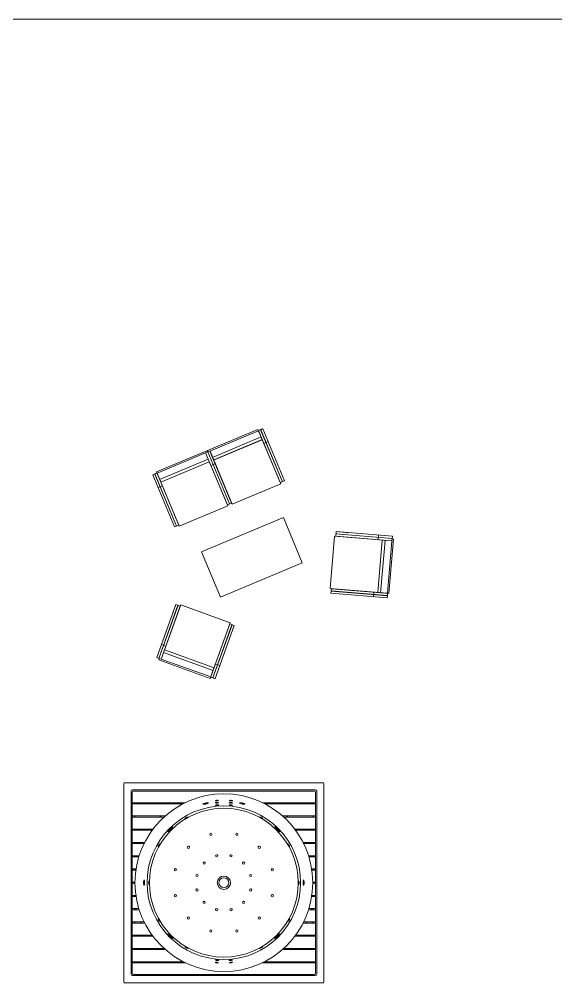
# Model space of a CAD drawing. Header units: millimetres. Extents: x 19901 to 59163, y 13732 to 30178.
# Drawn here: x 27180 to 27663, y 20032 to 20900 of the extents above; entities that cross this region are included whole.
import ezdxf

# ---------------------------------------------------------------- set-up
doc = ezdxf.new("R2010")
doc.units = ezdxf.units.MM
doc.layers.add('A-FURN', color=8, linetype='Continuous', lineweight=13)

msp = doc.modelspace()

# ---------------------------------------------------------------- linework, layer by layer
at = {"layer": 'A-FURN'}
for p, q in [((23218.02, 20899.51), (28252.09, 20899.51)), ((27274.51, 20211.77), (27274.51, 20033.17)), ((27453.81, 20212.47), (27275.21, 20212.47)), ((27454.51, 20033.17), (27454.51, 20211.77)), ((27281.01, 20204.97), (27281.01, 20039.97)), ((27282.01, 20205.97), (27446.81, 20205.97)), ((27282.01, 20203.94), (27282.01, 20040.94)), ((27446.01, 20204.94), (27283.01, 20204.94)), ((27447.01, 20040.94), (27447.01, 20203.94)), ((27448.01, 20204.77), (27448.01, 20039.97)), ((27282.01, 20194.51), (27329.74, 20194.51)), ((27284.51, 20194.51), (27284.51, 20193.51)), ((27447.01, 20194.51), (27399.28, 20194.51)), ((27444.51, 20194.51), (27444.51, 20193.51)), ((27282.01, 20193.51), (27327.74, 20193.51)), ((27447.01, 20193.51), (27401.28, 20193.51)), ((27282.01, 20182.59), (27311.74, 20182.59)), ((27282.01, 20181.59), (27310.62, 20181.59)), ((27284.51, 20182.59), (27284.51, 20181.59)), ((27447.01, 20182.59), (27417.29, 20182.59)), ((27447.01, 20181.59), (27418.41, 20181.59)), ((27444.51, 20182.59), (27444.51, 20181.59)), ((27282.01, 20170.66), (27300.66, 20170.66)), ((27282.01, 20169.66), (27299.92, 20169.66)), ((27284.51, 20170.66), (27284.51, 20169.66)), ((27447.01, 20170.66), (27428.37, 20170.66)), ((27447.01, 20169.66), (27429.11, 20169.66)), ((27444.51, 20170.66), (27444.51, 20169.66)), ((27282.01, 20158.73), (27293.21, 20158.73)), ((27282.01, 20157.73), (27292.71, 20157.73)), ((27284.51, 20158.73), (27284.51, 20157.73)), ((27447.01, 20158.73), (27435.82, 20158.73)), ((27447.01, 20157.73), (27436.32, 20157.73)), ((27444.51, 20158.73), (27444.51, 20157.73)), ((27282.01, 20146.8), (27288.31, 20146.8)), ((27282.01, 20145.8), (27287.99, 20145.8)), ((27284.51, 20146.8), (27284.51, 20145.8)), ((27447.01, 20146.8), (27440.72, 20146.8)), ((27447.01, 20145.8), (27441.03, 20145.8)), ((27444.51, 20146.8), (27444.51, 20145.8)), ((27282.01, 20134.87), (27285.48, 20134.87)), ((27282.01, 20133.87), (27285.33, 20133.87)), ((27284.51, 20134.87), (27284.51, 20133.87)), ((27447.01, 20134.87), (27443.55, 20134.87)), ((27447.01, 20133.87), (27443.7, 20133.87)), ((27444.51, 20134.87), (27444.51, 20133.87)), ((27282.01, 20122.98), (27284.52, 20122.98)), ((27282.01, 20121.95), (27284.52, 20121.95)), ((27447.01, 20122.98), (27444.51, 20122.98)), ((27447.01, 20121.95), (27444.51, 20121.95)), ((27282.01, 20111.06), (27285.33, 20111.06)), ((27282.01, 20110.06), (27285.48, 20110.06)), ((27284.51, 20110.06), (27284.51, 20111.06)), ((27447.01, 20110.06), (27443.55, 20110.06)), ((27447.01, 20111.06), (27443.7, 20111.06)), ((27444.51, 20110.06), (27444.51, 20111.06)), ((27282.01, 20099.13), (27287.99, 20099.13)), ((27284.51, 20098.13), (27284.51, 20099.13)), ((27284.51, 20098.13), (27284.51, 20099.13)), ((27447.01, 20099.13), (27441.03, 20099.13)), ((27444.51, 20098.13), (27444.51, 20099.13)), ((27444.51, 20098.13), (27444.51, 20099.13)), ((27282.01, 20098.13), (27288.31, 20098.13)), ((27447.01, 20098.13), (27440.72, 20098.13)), ((27282.01, 20087.2), (27292.71, 20087.2)), ((27282.01, 20086.2), (27293.21, 20086.2)), ((27284.51, 20086.2), (27284.51, 20087.2)), ((27447.01, 20086.2), (27435.82, 20086.2)), ((27447.01, 20087.2), (27436.32, 20087.2)), ((27444.51, 20086.2), (27444.51, 20087.2)), ((27282.01, 20075.27), (27299.92, 20075.27)), ((27282.01, 20074.27), (27300.66, 20074.27)), ((27284.51, 20074.27), (27284.51, 20075.27)), ((27447.01, 20074.27), (27428.37, 20074.27)), ((27447.01, 20075.27), (27429.11, 20075.27)), ((27444.51, 20074.27), (27444.51, 20075.27)), ((27282.01, 20063.34), (27310.62, 20063.34)), ((27282.01, 20062.34), (27311.74, 20062.34)), ((27284.51, 20062.34), (27284.51, 20063.34)), ((27447.01, 20062.34), (27417.29, 20062.34)), ((27447.01, 20063.34), (27418.41, 20063.34)), ((27444.51, 20062.34), (27444.51, 20063.34)), ((27282.01, 20051.42), (27327.74, 20051.42)), ((27282.01, 20050.42), (27329.74, 20050.42)), ((27284.51, 20050.42), (27284.51, 20051.42)), ((27358.28, 20052.14), (27358.28, 20052.14)), ((27370.68, 20052.14), (27370.68, 20052.14)), ((27447.01, 20050.42), (27399.28, 20050.42)), ((27447.01, 20051.42), (27401.28, 20051.42)), ((27282.01, 20038.97), (27447.01, 20038.97)), ((27283.01, 20039.94), (27446.01, 20039.94)), ((27275.21, 20032.47), (27453.81, 20032.47))]:
    msp.add_line(p, q, dxfattribs=at)
at = {"layer": 'A-FURN', "lineweight": 20}
for p, q in [((27349.76, 20511.49), (27395.12, 20530.48)), ((27351.92, 20510.83), (27395.67, 20529.15)), ((27398.11, 20523.6), (27354.36, 20505.27)), ((27415.63, 20481.48), (27395.12, 20530.48)), ((27396.34, 20529.68), (27395.7, 20529.36)), ((27415.31, 20482.52), (27395.7, 20529.36)), ((27395.71, 20529.33), (27397.55, 20530.1)), ((27397.16, 20530.01), (27396.34, 20529.68)), ((27397.55, 20530.1), (27397.16, 20530.01)), ((27417.15, 20483.29), (27397.55, 20530.1)), ((27398.27, 20530.49), (27397.63, 20530.17)), ((27417.24, 20483.33), (27397.63, 20530.17)), ((27397.64, 20530.14), (27399.48, 20530.91)), ((27399.09, 20530.81), (27398.27, 20530.49)), ((27399.48, 20530.91), (27399.09, 20530.81)), ((27419.08, 20484.1), (27399.48, 20530.91)), ((27400.54, 20523.22), (27400.44, 20523.18)), ((27355.26, 20502.85), (27399.02, 20521.17)), ((27399.11, 20521.21), (27355.36, 20502.89)), ((27404.27, 20519.46), (27400.41, 20517.84)), ((27303.75, 20492.22), (27349.11, 20511.22)), ((27304.4, 20490.93), (27348.06, 20509.21)), ((27348.06, 20509.21), (27368.02, 20461.55)), ((27348.1, 20509.39), (27349.93, 20510.16)), ((27367.7, 20462.58), (27348.1, 20509.39)), ((27349.11, 20511.22), (27349.61, 20510.02)), ((27349.76, 20511.49), (27350.25, 20510.29)), ((27369.53, 20463.35), (27349.93, 20510.16)), ((27350.03, 20510.2), (27351.86, 20510.97)), ((27369.63, 20463.39), (27350.03, 20510.2)), ((27371.46, 20464.16), (27351.86, 20510.97)), ((27352.02, 20510.87), (27371.98, 20463.2)), ((27350.4, 20503.62), (27306.65, 20485.3)), ((27307.65, 20482.91), (27351.4, 20501.23)), ((27351.4, 20501.23), (27307.65, 20482.91)), ((27356.75, 20499.56), (27352.8, 20497.9)), ((27301.11, 20489.8), (27300.47, 20489.49)), ((27320.08, 20442.64), (27300.47, 20489.49)), ((27300.48, 20489.45), (27302.32, 20490.22)), ((27301.93, 20490.13), (27301.11, 20489.8)), ((27302.32, 20490.22), (27301.93, 20490.13)), ((27321.92, 20443.41), (27302.32, 20490.22)), ((27303.04, 20490.61), (27302.4, 20490.3)), ((27322.01, 20443.45), (27302.4, 20490.3)), ((27302.41, 20490.26), (27304.25, 20491.03)), ((27303.86, 20490.94), (27303.04, 20490.61)), ((27323.85, 20444.22), (27303.75, 20492.22)), ((27304.25, 20491.03), (27303.86, 20490.94)), ((27324.36, 20443.26), (27304.4, 20490.93)), ((27371.98, 20463.2), (27415.63, 20481.48)), ((27419.08, 20484.1), (27415.31, 20482.52)), ((27309.14, 20479.62), (27305.28, 20478.01)), ((27371.46, 20464.16), (27366.91, 20475.04)), ((27371.46, 20464.16), (27367.7, 20462.58)), ((27368.02, 20461.55), (27324.36, 20443.26)), ((27344.39, 20420.16), (27418.05, 20451)), ((27418.05, 20451), (27435.04, 20410.42)), ((27323.85, 20444.22), (27320.08, 20442.64)), ((27465.54, 20438.47), (27465.2, 20434.4)), ((27465.37, 20436.49), (27515.94, 20432.24)), ((27465.37, 20436.39), (27515.93, 20432.14)), ((27465.54, 20438.47), (27477.3, 20437.48)), ((27465.54, 20438.47), (27516.11, 20434.22)), ((27464.11, 20434.39), (27460.15, 20387.23)), ((27515.61, 20430.07), (27464.11, 20434.39)), ((27465.2, 20434.4), (27515.77, 20430.16)), ((27503.02, 20383.52), (27506.99, 20430.79)), ((27506.99, 20430.79), (27503.02, 20383.52)), ((27503.75, 20435.37), (27503.39, 20431.09)), ((27509.57, 20430.57), (27505.59, 20383.31)), ((27511.65, 20382.9), (27515.61, 20430.07)), ((27513.08, 20382.68), (27517.19, 20431.68)), ((27515.77, 20430.16), (27515.93, 20432.14)), ((27517.19, 20431.68), (27515.9, 20431.79)), ((27515.94, 20432.24), (27516.11, 20434.22)), ((27361.38, 20379.58), (27344.39, 20420.16)), ((27435.04, 20410.42), (27361.38, 20379.58)), ((27460.15, 20387.23), (27511.65, 20382.9)), ((27461.22, 20387.03), (27460.88, 20382.97)), ((27461.04, 20384.95), (27511.61, 20380.7)), ((27461.05, 20385.05), (27511.66, 20380.8)), ((27461.22, 20387.03), (27513.08, 20382.68)), ((27460.88, 20382.97), (27511.48, 20378.71)), ((27499.43, 20383.93), (27499.08, 20379.76)), ((27511.45, 20378.72), (27511.61, 20380.7)), ((27511.59, 20379.42), (27511.48, 20378.71)), ((27511.65, 20380.3), (27511.59, 20379.42)), ((27511.61, 20380.7), (27511.65, 20380.3)), ((27511.62, 20380.8), (27511.79, 20382.78)), ((27511.76, 20381.5), (27511.66, 20380.8)), ((27511.82, 20382.39), (27511.76, 20381.5)), ((27511.79, 20382.78), (27511.82, 20382.39)), ((27321.32, 20372.82), (27304.13, 20325.08)), ((27323.19, 20372.15), (27306, 20324.4)), ((27323.29, 20372.11), (27306.1, 20324.37)), ((27325.16, 20371.44), (27307.97, 20323.69)), ((27308.12, 20323.8), (27325.62, 20372.42)), ((27321.32, 20372.82), (27317.32, 20361.72)), ((27321.32, 20372.82), (27325.16, 20371.44)), ((27325.62, 20372.42), (27370.16, 20356.39)), ((27369.89, 20355.34), (27352.26, 20306.38)), ((27370.16, 20356.39), (27352.65, 20307.77)), ((27371.76, 20354.67), (27354.56, 20306.88)), ((27371.86, 20354.63), (27354.67, 20306.88)), ((27373.73, 20353.96), (27356.53, 20306.18)), ((27369.89, 20355.34), (27373.73, 20353.96)), ((27308.24, 20336.79), (27312.27, 20335.33)), ((27306, 20324.4), (27304.13, 20325.08)), ((27305.99, 20323.03), (27306.43, 20324.25)), ((27307.97, 20323.69), (27306.1, 20324.37)), ((27352.65, 20307.77), (27308.12, 20323.8)), ((27310.17, 20329.51), (27354.8, 20313.44)), ((27355.68, 20315.87), (27311.05, 20331.94)), ((27311.05, 20331.94), (27355.68, 20315.87)), ((27352.26, 20306.38), (27305.99, 20323.03)), ((27356.8, 20319.3), (27360.74, 20317.89)), ((27354.57, 20306.92), (27352.7, 20307.59)), ((27352.7, 20307.59), (27353.05, 20307.4)), ((27353.05, 20307.4), (27353.87, 20307.08)), ((27353.87, 20307.08), (27354.56, 20306.88)), ((27356.54, 20306.21), (27354.67, 20306.88)), ((27354.67, 20306.88), (27355.02, 20306.69)), ((27355.02, 20306.69), (27355.84, 20306.37)), ((27355.84, 20306.37), (27356.53, 20306.18))]:
    msp.add_line(p, q, dxfattribs=at)
at = {"layer": 'A-FURN'}
for radius in [80, 69.1, 67, 6, 4.5]:
    msp.add_circle((27364.51, 20122.47), radius, dxfattribs=at)
for centre, radius, start, end in [((27275.21, 20211.77), 0.7, 90, 180), ((27453.81, 20211.77), 0.7, 0, 90), ((27282.01, 20204.97), 1, 90, 180), ((27283.01, 20203.94), 1, 90, 180), ((27446.01, 20203.94), 1, 0, 90), ((27446.81, 20204.77), 1.2, 0, 90), ((27364.51, 20122.47), 82.5, 119.153, 120.54832), ((27364.51, 20122.47), 82.5, 59.45168, 60.847), ((27364.51, 20122.47), 82.5, 133.21912, 134.22396), ((27364.51, 20122.47), 82.5, 45.77604, 46.78088), ((27364.51, 20122.47), 82.5, 144.25644, 145.10759), ((27364.51, 20122.47), 82.5, 34.89241, 35.74356), ((27364.51, 20122.47), 82.5, 153.92313, 154.69382), ((27364.51, 20122.47), 82.5, 25.30618, 26.07687), ((27364.51, 20122.47), 82.5, 162.84278, 163.56822), ((27364.51, 20122.47), 82.5, 16.43178, 17.15722), ((27364.51, 20122.47), 82.5, 171.34914, 172.05099), ((27364.51, 20122.47), 82.5, 7.94901, 8.65086), ((27364.51, 20122.47), 82.5, 179.6396, 180.3341), ((27364.51, 20122.47), 82.5, 179.6659, 180.3604), ((27364.51, 20122.47), 82.5, 359.6659, 0.3604), ((27364.51, 20122.47), 82.5, 359.6396, 0.3341), ((27364.51, 20122.47), 82.5, 187.94901, 188.65086), ((27364.51, 20122.47), 82.5, 351.34914, 352.05099), ((27364.51, 20122.47), 82.5, 196.43178, 197.15722), ((27364.51, 20122.47), 82.5, 196.43178, 197.15722), ((27364.51, 20122.47), 82.5, 342.84278, 343.56822), ((27364.51, 20122.47), 82.5, 342.84278, 343.56822), ((27364.51, 20122.47), 82.5, 205.30618, 206.07687), ((27364.51, 20122.47), 82.5, 333.92313, 334.69382), ((27364.51, 20122.47), 82.5, 214.89241, 215.74356), ((27364.51, 20122.47), 82.5, 324.25644, 325.10759), ((27364.51, 20122.47), 82.5, 225.77604, 226.78088), ((27364.51, 20122.47), 82.5, 313.21912, 314.22396), ((27364.51, 20122.47), 82.5, 239.45168, 240.847), ((27364.51, 20122.47), 82.5, 299.153, 300.54832), ((27282.01, 20039.97), 1, 180, 270), ((27283.01, 20040.94), 1, 180, 270), ((27446.01, 20040.94), 1, 270, 0), ((27447.01, 20039.97), 1, 270, 0), ((27275.21, 20033.17), 0.7, 180, 270), ((27453.81, 20033.17), 0.7, 270, 0)]:
    msp.add_arc(centre, radius, start, end, dxfattribs=at)
for points in [[(27347.81, 20194.21), (27347.56, 20194.18), (27345.59, 20193.59), (27345.64, 20193.17)], [(27345.64, 20193.17), (27345.84, 20192.61), (27350.58, 20193.7), (27350.52, 20194.29)], [(27345.94, 20193.51), (27346.64, 20193.49), (27347.5, 20193.67), (27348.18, 20193.82)], [(27350.52, 20194.29), (27350.34, 20194.72), (27348.09, 20194.32), (27347.81, 20194.21)], [(27348.18, 20193.82), (27348.83, 20193.97), (27349.49, 20194.17), (27350.09, 20194.47)], [(27357.94, 20196.62), (27357.8, 20196.61), (27356.57, 20196.46), (27356.58, 20196.19)], [(27356.58, 20196.19), (27356.61, 20195.83), (27359.58, 20196.09), (27359.56, 20196.46)], [(27356.58, 20196.19), (27356.61, 20195.83), (27359.58, 20196.09), (27359.56, 20196.46)], [(27359.73, 20194.51), (27359.63, 20194.91), (27356.78, 20194.67), (27356.74, 20194.26)], [(27356.74, 20194.26), (27356.81, 20193.89), (27359.71, 20194.15), (27359.73, 20194.51)], [(27357.31, 20196.53), (27357.77, 20196.51), (27358.32, 20196.58), (27358.78, 20196.65)], [(27357.48, 20194.59), (27357.94, 20194.58), (27358.49, 20194.64), (27358.94, 20194.72)], [(27359.28, 20196.6), (27358.87, 20196.69), (27358.35, 20196.66), (27357.94, 20196.62)], [(27359.39, 20196.58), (27359.39, 20196.58), (27359.28, 20196.6), (27359.28, 20196.6)], [(27359.45, 20196.56), (27359.45, 20196.56), (27359.39, 20196.58), (27359.39, 20196.58)], [(27359.5, 20196.53), (27359.5, 20196.53), (27359.45, 20196.56), (27359.45, 20196.56)], [(27359.53, 20196.51), (27359.53, 20196.51), (27359.5, 20196.53), (27359.5, 20196.53)], [(27359.56, 20196.48), (27359.56, 20196.48), (27359.53, 20196.51), (27359.53, 20196.51)], [(27359.56, 20196.46), (27359.56, 20196.46), (27359.56, 20196.48), (27359.56, 20196.48)], [(27369.34, 20194.56), (27369.34, 20194.56), (27369.33, 20194.53), (27369.33, 20194.53)], [(27369.33, 20194.53), (27369.33, 20194.53), (27369.33, 20194.51), (27369.33, 20194.51)], [(27369.33, 20194.51), (27369.33, 20194.16), (27372.25, 20193.89), (27372.31, 20194.26)], [(27369.37, 20194.58), (27369.37, 20194.58), (27369.34, 20194.56), (27369.34, 20194.56)], [(27369.42, 20194.6), (27369.42, 20194.6), (27369.37, 20194.58), (27369.37, 20194.58)], [(27369.47, 20194.63), (27369.47, 20194.63), (27369.42, 20194.6), (27369.42, 20194.6)], [(27369.54, 20194.65), (27369.54, 20194.65), (27369.47, 20194.63), (27369.47, 20194.63)], [(27369.51, 20196.5), (27369.51, 20196.5), (27369.49, 20196.47), (27369.49, 20196.47)], [(27369.49, 20196.47), (27369.49, 20196.47), (27369.49, 20196.46), (27369.49, 20196.46)], [(27369.49, 20196.46), (27369.49, 20196.46), (27369.5, 20196.43), (27369.5, 20196.43)], [(27369.5, 20196.43), (27369.5, 20196.43), (27369.51, 20196.4), (27369.51, 20196.4)], [(27369.54, 20196.52), (27369.54, 20196.52), (27369.51, 20196.5), (27369.51, 20196.5)], [(27369.51, 20196.4), (27369.51, 20196.4), (27369.54, 20196.37), (27369.54, 20196.37)], [(27369.58, 20196.54), (27369.58, 20196.54), (27369.54, 20196.52), (27369.54, 20196.52)], [(27369.54, 20196.37), (27369.54, 20196.37), (27369.59, 20196.34), (27369.59, 20196.34)], [(27370.74, 20194.7), (27370.36, 20194.73), (27369.91, 20194.74), (27369.54, 20194.65)], [(27369.64, 20196.56), (27369.64, 20196.56), (27369.58, 20196.54), (27369.58, 20196.54)], [(27369.59, 20196.34), (27369.59, 20196.34), (27369.64, 20196.31), (27369.64, 20196.31)], [(27369.7, 20196.59), (27369.7, 20196.59), (27369.64, 20196.56), (27369.64, 20196.56)], [(27369.64, 20196.31), (27370, 20196.16), (27370.49, 20196.1), (27370.86, 20196.06)], [(27370.91, 20196.64), (27370.53, 20196.66), (27370.08, 20196.67), (27369.7, 20196.59)], [(27370.11, 20194.72), (27370.57, 20194.64), (27371.11, 20194.58), (27371.57, 20194.59)], [(27370.28, 20196.65), (27370.73, 20196.58), (27371.29, 20196.51), (27371.75, 20196.53)], [(27372.31, 20194.26), (27372.3, 20194.53), (27370.9, 20194.71), (27370.74, 20194.7)], [(27370.86, 20196.06), (27371.29, 20196.02), (27371.82, 20195.98), (27372.24, 20196.06)], [(27372.23, 20196.39), (27371.83, 20196.54), (27371.34, 20196.61), (27370.91, 20196.64)], [(27372.34, 20196.34), (27372.34, 20196.34), (27372.23, 20196.39), (27372.23, 20196.39)], [(27372.24, 20196.06), (27372.24, 20196.06), (27372.31, 20196.08), (27372.31, 20196.08)], [(27372.31, 20196.08), (27372.31, 20196.08), (27372.38, 20196.1), (27372.38, 20196.1)], [(27372.39, 20196.31), (27372.39, 20196.31), (27372.34, 20196.34), (27372.34, 20196.34)], [(27372.38, 20196.1), (27372.38, 20196.1), (27372.42, 20196.12), (27372.42, 20196.12)], [(27372.44, 20196.28), (27372.44, 20196.28), (27372.39, 20196.31), (27372.39, 20196.31)], [(27372.42, 20196.12), (27372.42, 20196.12), (27372.46, 20196.14), (27372.46, 20196.14)], [(27372.47, 20196.25), (27372.47, 20196.25), (27372.44, 20196.28), (27372.44, 20196.28)], [(27372.46, 20196.14), (27372.46, 20196.14), (27372.47, 20196.17), (27372.47, 20196.17)], [(27372.48, 20196.22), (27372.48, 20196.22), (27372.47, 20196.25), (27372.47, 20196.25)], [(27372.47, 20196.17), (27372.47, 20196.17), (27372.48, 20196.19), (27372.48, 20196.19)], [(27372.48, 20196.19), (27372.48, 20196.19), (27372.48, 20196.22), (27372.48, 20196.22)], [(27378.54, 20194.29), (27378.51, 20193.87), (27380.74, 20193.33), (27380.96, 20193.28)], [(27383.42, 20193.17), (27383.39, 20193.89), (27378.88, 20194.93), (27378.54, 20194.29)], [(27378.97, 20194.47), (27379.64, 20194.13), (27380.38, 20193.94), (27381.11, 20193.77)], [(27381.11, 20193.77), (27381.69, 20193.64), (27382.52, 20193.49), (27383.12, 20193.51)], [(27358.29, 20192.55), (27358.14, 20192.54), (27356.95, 20192.38), (27356.92, 20192.12)], [(27356.92, 20192.12), (27356.97, 20192.04), (27357.01, 20192.03), (27357.11, 20192.01)], [(27357.11, 20192.01), (27357.51, 20191.92), (27357.93, 20191.95), (27358.34, 20191.97)], [(27357.67, 20192.45), (27358.19, 20192.46), (27358.63, 20192.48), (27359.13, 20192.58)], [(27359.63, 20192.53), (27359.27, 20192.61), (27358.66, 20192.59), (27358.29, 20192.55)], [(27358.34, 20191.97), (27358.77, 20192), (27359.29, 20192.07), (27359.69, 20192.21)], [(27359.92, 20192.39), (27359.87, 20192.49), (27359.72, 20192.51), (27359.63, 20192.53)], [(27359.69, 20192.21), (27359.78, 20192.25), (27359.9, 20192.28), (27359.92, 20192.39)], [(27372.13, 20192.12), (27372.07, 20192.53), (27369.28, 20192.78), (27369.14, 20192.39)], [(27369.14, 20192.39), (27369.14, 20192.39), (27369.14, 20192.36), (27369.14, 20192.36)], [(27369.14, 20192.36), (27369.14, 20192.36), (27369.16, 20192.33), (27369.16, 20192.33)], [(27369.16, 20192.33), (27369.16, 20192.33), (27369.19, 20192.3), (27369.19, 20192.3)], [(27369.19, 20192.3), (27369.19, 20192.3), (27369.23, 20192.27), (27369.23, 20192.27)], [(27369.23, 20192.27), (27369.23, 20192.27), (27369.29, 20192.24), (27369.29, 20192.24)], [(27369.29, 20192.24), (27369.67, 20192.08), (27370.1, 20192.04), (27370.51, 20191.99)], [(27369.92, 20192.58), (27370.43, 20192.49), (27370.87, 20192.46), (27371.38, 20192.45)], [(27370.51, 20191.99), (27370.94, 20191.96), (27371.45, 20191.91), (27371.88, 20191.99)], [(27371.88, 20191.99), (27371.99, 20192.02), (27372.07, 20192.01), (27372.13, 20192.12)], [(27380.96, 20193.28), (27381.17, 20193.23), (27383.26, 20192.78), (27383.42, 20193.17)], [(27332.07, 20181.53), (27331.75, 20181.81), (27329.36, 20180.44), (27329.46, 20180.02)], [(27329.46, 20180.02), (27329.69, 20179.73), (27332.22, 20181.19), (27332.07, 20181.53)], [(27329.99, 20180.64), (27330.4, 20180.83), (27330.91, 20181.11), (27331.27, 20181.38)], [(27396.89, 20181.53), (27396.74, 20181.19), (27399.27, 20179.73), (27399.49, 20180.02)], [(27399.49, 20180.02), (27399.6, 20180.44), (27397.21, 20181.81), (27396.89, 20181.53)], [(27397.69, 20181.38), (27398.05, 20181.11), (27398.56, 20180.83), (27398.96, 20180.64)], [(27315.81, 20171.03), (27315.54, 20170.83), (27313.77, 20168.81), (27314.12, 20168.39)], [(27314.12, 20168.39), (27314.49, 20168.07), (27316.46, 20169.96), (27316.6, 20170.13)], [(27314.14, 20168.79), (27314.95, 20169.21), (27315.65, 20169.92), (27316.3, 20170.55)], [(27318.5, 20172.78), (27318.08, 20173.13), (27316, 20171.3), (27315.81, 20171.03)], [(27316.3, 20170.55), (27316.89, 20171.15), (27317.73, 20172), (27318.11, 20172.77)], [(27316.6, 20170.13), (27316.76, 20170.25), (27318.87, 20172.42), (27318.5, 20172.78)], [(27410.46, 20172.78), (27410.09, 20172.42), (27412.2, 20170.25), (27412.36, 20170.13)], [(27413.15, 20171.03), (27412.96, 20171.3), (27410.88, 20173.13), (27410.46, 20172.78)], [(27410.85, 20172.77), (27411.23, 20172), (27412.07, 20171.15), (27412.66, 20170.55)], [(27412.36, 20170.13), (27412.5, 20169.96), (27414.47, 20168.07), (27414.84, 20168.39)], [(27412.66, 20170.55), (27413.31, 20169.92), (27414.01, 20169.21), (27414.82, 20168.79)], [(27414.84, 20168.39), (27415.18, 20168.81), (27413.41, 20170.83), (27413.15, 20171.03)], [(27306.87, 20157.43), (27306.47, 20157.55), (27305.07, 20155.12), (27305.37, 20154.83)], [(27305.37, 20154.83), (27305.71, 20154.68), (27307.17, 20157.23), (27306.87, 20157.43)], [(27305.52, 20155.63), (27305.79, 20156.02), (27306.07, 20156.47), (27306.26, 20156.9)], [(27422.09, 20157.43), (27421.78, 20157.23), (27423.25, 20154.68), (27423.58, 20154.83)], [(27423.58, 20154.83), (27423.89, 20155.12), (27422.49, 20157.55), (27422.09, 20157.43)], [(27422.7, 20156.9), (27422.89, 20156.47), (27423.17, 20156.02), (27423.43, 20155.63)], [(27347.44, 20140.87), (27347.63, 20140.68), (27347.74, 20140.43), (27347.73, 20140.16)], [(27381.23, 20140.16), (27381.22, 20140.43), (27381.33, 20140.68), (27381.52, 20140.87)], [(27292.75, 20124.97), (27292.33, 20124.93), (27292.2, 20122.86), (27292.22, 20122.62)], [(27292.49, 20120.34), (27292.76, 20121.73), (27292.77, 20123.21), (27292.49, 20124.61)], [(27292.75, 20119.97), (27293.35, 20120.01), (27293.34, 20124.96), (27292.75, 20124.97)], [(27436.21, 20124.97), (27435.62, 20124.96), (27435.61, 20120.01), (27436.21, 20119.97)], [(27436.47, 20124.61), (27436.19, 20123.21), (27436.2, 20121.73), (27436.47, 20120.34)], [(27436.74, 20122.62), (27436.76, 20122.86), (27436.62, 20124.93), (27436.21, 20124.97)], [(27292.22, 20122.62), (27292.19, 20122.31), (27292.29, 20120.06), (27292.75, 20119.97)], [(27296.79, 20122.57), (27296.78, 20122.41), (27296.83, 20121.01), (27297.1, 20120.97)], [(27297.1, 20123.97), (27296.84, 20123.91), (27296.79, 20122.74), (27296.79, 20122.57)], [(27296.84, 20121.74), (27296.88, 20122.26), (27296.88, 20122.69), (27296.84, 20123.21)], [(27297.13, 20123.96), (27297.13, 20123.96), (27297.1, 20123.97), (27297.1, 20123.97)], [(27297.1, 20120.97), (27297.1, 20120.97), (27297.13, 20120.97), (27297.13, 20120.97)], [(27297.16, 20123.95), (27297.16, 20123.95), (27297.13, 20123.96), (27297.13, 20123.96)], [(27297.13, 20120.97), (27297.13, 20120.97), (27297.16, 20121), (27297.16, 20121)], [(27297.19, 20123.91), (27297.19, 20123.91), (27297.16, 20123.95), (27297.16, 20123.95)], [(27297.16, 20121), (27297.16, 20121), (27297.19, 20121.04), (27297.19, 20121.04)], [(27297.21, 20123.87), (27297.21, 20123.87), (27297.19, 20123.91), (27297.19, 20123.91)], [(27297.19, 20121.04), (27297.19, 20121.04), (27297.21, 20121.08), (27297.21, 20121.08)], [(27297.23, 20123.8), (27297.23, 20123.8), (27297.21, 20123.87), (27297.21, 20123.87)], [(27297.21, 20121.08), (27297.21, 20121.08), (27297.23, 20121.14), (27297.23, 20121.14)], [(27297.38, 20122.57), (27297.37, 20122.91), (27297.35, 20123.48), (27297.23, 20123.8)], [(27297.23, 20121.14), (27297.23, 20121.14), (27297.26, 20121.21), (27297.26, 20121.21)], [(27297.26, 20121.21), (27297.36, 20121.66), (27297.38, 20122.12), (27297.38, 20122.57)], [(27431.73, 20123.8), (27431.61, 20123.48), (27431.59, 20122.91), (27431.58, 20122.57)], [(27431.58, 20122.57), (27431.58, 20122.12), (27431.6, 20121.66), (27431.7, 20121.21)], [(27431.7, 20121.21), (27431.7, 20121.21), (27431.73, 20121.14), (27431.73, 20121.14)], [(27431.75, 20123.87), (27431.75, 20123.87), (27431.73, 20123.8), (27431.73, 20123.8)], [(27431.73, 20121.14), (27431.73, 20121.14), (27431.75, 20121.08), (27431.75, 20121.08)], [(27431.77, 20123.91), (27431.77, 20123.91), (27431.75, 20123.87), (27431.75, 20123.87)], [(27431.75, 20121.08), (27431.75, 20121.08), (27431.77, 20121.04), (27431.77, 20121.04)], [(27431.8, 20123.95), (27431.8, 20123.95), (27431.77, 20123.91), (27431.77, 20123.91)], [(27431.77, 20121.04), (27431.77, 20121.04), (27431.8, 20121), (27431.8, 20121)], [(27431.82, 20123.96), (27431.82, 20123.96), (27431.8, 20123.95), (27431.8, 20123.95)], [(27431.8, 20121), (27431.8, 20121), (27431.82, 20120.97), (27431.82, 20120.97)], [(27431.85, 20123.97), (27431.85, 20123.97), (27431.82, 20123.96), (27431.82, 20123.96)], [(27431.82, 20120.97), (27431.82, 20120.97), (27431.85, 20120.97), (27431.85, 20120.97)], [(27432.17, 20122.57), (27432.16, 20122.74), (27432.12, 20123.91), (27431.85, 20123.97)], [(27431.85, 20120.97), (27432.13, 20121.01), (27432.18, 20122.41), (27432.17, 20122.57)], [(27432.12, 20123.21), (27432.08, 20122.69), (27432.08, 20122.26), (27432.12, 20121.74)], [(27436.21, 20119.97), (27436.66, 20120.06), (27436.77, 20122.31), (27436.74, 20122.62)], [(27305.34, 20090.04), (27305.34, 20090.04), (27305.33, 20089.98), (27305.33, 20089.98)], [(27305.33, 20089.98), (27305.33, 20089.98), (27305.34, 20089.92), (27305.34, 20089.92)], [(27305.35, 20090.09), (27305.35, 20090.09), (27305.34, 20090.07), (27305.34, 20090.07)], [(27305.34, 20090.07), (27305.34, 20090.07), (27305.34, 20090.04), (27305.34, 20090.04)], [(27305.34, 20089.92), (27305.34, 20089.92), (27305.34, 20089.85), (27305.34, 20089.85)], [(27305.34, 20089.85), (27305.43, 20089.48), (27305.62, 20089.08), (27305.8, 20088.74)], [(27305.37, 20090.1), (27305.37, 20090.1), (27305.35, 20090.09), (27305.35, 20090.09)], [(27305.57, 20090.03), (27305.5, 20090.07), (27305.46, 20090.14), (27305.37, 20090.1)], [(27306.31, 20089.04), (27306.11, 20089.36), (27305.86, 20089.77), (27305.57, 20090.03)], [(27423.39, 20090.03), (27423.1, 20089.77), (27422.85, 20089.36), (27422.65, 20089.04)], [(27423.15, 20088.74), (27423.34, 20089.08), (27423.53, 20089.48), (27423.61, 20089.85)], [(27423.58, 20090.1), (27423.5, 20090.14), (27423.45, 20090.07), (27423.39, 20090.03)], [(27423.61, 20090.09), (27423.61, 20090.09), (27423.58, 20090.1), (27423.58, 20090.1)], [(27423.61, 20090.07), (27423.61, 20090.07), (27423.61, 20090.09), (27423.61, 20090.09)], [(27423.62, 20090.04), (27423.62, 20090.04), (27423.61, 20090.07), (27423.61, 20090.07)], [(27423.61, 20089.85), (27423.61, 20089.85), (27423.62, 20089.92), (27423.62, 20089.92)], [(27423.63, 20089.98), (27423.63, 20089.98), (27423.62, 20090.04), (27423.62, 20090.04)], [(27423.62, 20089.92), (27423.62, 20089.92), (27423.63, 20089.98), (27423.63, 20089.98)], [(27306.26, 20088.04), (27306.07, 20088.46), (27305.8, 20088.93), (27305.52, 20089.31)], [(27305.8, 20088.74), (27305.9, 20088.57), (27306.59, 20087.43), (27306.87, 20087.51)], [(27306.87, 20087.51), (27307.1, 20087.63), (27306.37, 20088.95), (27306.31, 20089.04)], [(27422.65, 20089.04), (27422.58, 20088.95), (27421.86, 20087.63), (27422.09, 20087.51)], [(27422.09, 20087.51), (27422.37, 20087.43), (27423.06, 20088.57), (27423.15, 20088.74)], [(27423.43, 20089.31), (27423.16, 20088.93), (27422.89, 20088.46), (27422.7, 20088.04)], [(27314.12, 20076.54), (27314.07, 20076.51), (27314.07, 20076.44), (27314.07, 20076.39)], [(27314.07, 20076.39), (27314.07, 20076.39), (27314.08, 20076.31), (27314.08, 20076.31)], [(27314.08, 20076.31), (27314.08, 20076.31), (27314.11, 20076.22), (27314.11, 20076.22)], [(27314.11, 20076.22), (27314.11, 20076.22), (27314.14, 20076.11), (27314.14, 20076.11)], [(27318.5, 20072.16), (27319.02, 20072.65), (27314.62, 20077.05), (27314.12, 20076.54)], [(27318.11, 20072.17), (27317.52, 20073.33), (27315.3, 20075.55), (27314.14, 20076.15)], [(27314.14, 20076.11), (27314.14, 20076.11), (27314.2, 20076.01), (27314.2, 20076.01)], [(27314.2, 20076.01), (27314.57, 20075.23), (27315.26, 20074.46), (27315.86, 20073.85)], [(27315.86, 20073.85), (27316.12, 20073.56), (27318.01, 20071.86), (27318.5, 20072.16)], [(27414.84, 20076.54), (27414.34, 20077.05), (27409.93, 20072.65), (27410.46, 20072.16)], [(27410.46, 20072.16), (27410.95, 20071.86), (27412.83, 20073.56), (27413.1, 20073.85)], [(27414.82, 20076.15), (27413.66, 20075.55), (27411.44, 20073.33), (27410.85, 20072.17)], [(27413.1, 20073.85), (27413.7, 20074.46), (27414.39, 20075.23), (27414.76, 20076.01)], [(27414.76, 20076.01), (27414.76, 20076.01), (27414.82, 20076.11), (27414.82, 20076.11)], [(27414.82, 20076.11), (27414.82, 20076.11), (27414.85, 20076.22), (27414.85, 20076.22)], [(27414.88, 20076.39), (27414.88, 20076.44), (27414.89, 20076.51), (27414.84, 20076.54)], [(27414.85, 20076.22), (27414.85, 20076.22), (27414.88, 20076.31), (27414.88, 20076.31)], [(27414.88, 20076.31), (27414.88, 20076.31), (27414.88, 20076.39), (27414.88, 20076.39)], [(27329.46, 20064.91), (27329.43, 20064.82), (27329.52, 20064.75), (27329.57, 20064.69)], [(27332.07, 20063.42), (27332.2, 20063.75), (27329.69, 20065.21), (27329.46, 20064.91)], [(27329.57, 20064.69), (27329.79, 20064.41), (27330.23, 20064.13), (27330.52, 20063.95)], [(27331.27, 20063.57), (27330.86, 20063.85), (27330.45, 20064.1), (27329.99, 20064.29)], [(27330.52, 20063.95), (27330.64, 20063.86), (27331.9, 20063.19), (27332.07, 20063.42)], [(27399.49, 20064.91), (27399.27, 20065.21), (27396.75, 20063.75), (27396.89, 20063.42)], [(27396.89, 20063.42), (27397.06, 20063.19), (27398.31, 20063.86), (27398.43, 20063.95)], [(27398.96, 20064.29), (27398.51, 20064.1), (27398.1, 20063.85), (27397.69, 20063.57)], [(27398.43, 20063.95), (27398.73, 20064.13), (27399.17, 20064.41), (27399.39, 20064.69)], [(27399.39, 20064.69), (27399.44, 20064.75), (27399.53, 20064.82), (27399.49, 20064.91)], [(27359.63, 20050.42), (27359.65, 20050.79), (27356.69, 20051.05), (27356.64, 20050.68)], [(27356.64, 20050.68), (27356.66, 20050.44), (27357.87, 20050.25), (27358.01, 20050.26)], [(27357.01, 20052.94), (27356.94, 20052.91), (27356.85, 20052.89), (27356.83, 20052.82)], [(27356.83, 20052.82), (27356.83, 20052.82), (27356.83, 20052.81), (27356.83, 20052.81)], [(27356.83, 20052.81), (27356.83, 20052.81), (27356.84, 20052.77), (27356.84, 20052.77)], [(27356.84, 20052.77), (27356.84, 20052.77), (27356.86, 20052.75), (27356.86, 20052.75)], [(27356.86, 20052.75), (27356.86, 20052.75), (27356.9, 20052.71), (27356.9, 20052.71)], [(27356.9, 20052.71), (27356.9, 20052.71), (27356.95, 20052.69), (27356.95, 20052.69)], [(27356.95, 20052.69), (27356.95, 20052.69), (27357.01, 20052.65), (27357.01, 20052.65)], [(27358.24, 20052.97), (27357.83, 20053), (27357.41, 20053.01), (27357.01, 20052.94)], [(27357.01, 20052.65), (27357.35, 20052.51), (27357.84, 20052.43), (27358.19, 20052.39)], [(27358.85, 20050.23), (27358.35, 20050.31), (27357.89, 20050.35), (27357.39, 20050.36)], [(27359.03, 20052.35), (27358.56, 20052.44), (27358.06, 20052.49), (27357.57, 20052.48)], [(27358.01, 20050.26), (27358.18, 20050.23), (27359.56, 20050.15), (27359.63, 20050.42)], [(27358.19, 20052.39), (27358.6, 20052.34), (27359.13, 20052.34), (27359.53, 20052.41)], [(27359.59, 20052.73), (27359.19, 20052.88), (27358.67, 20052.93), (27358.24, 20052.97)], [(27359.53, 20052.41), (27359.53, 20052.41), (27359.64, 20052.43), (27359.64, 20052.43)], [(27359.82, 20052.56), (27359.81, 20052.65), (27359.67, 20052.71), (27359.59, 20052.73)], [(27359.64, 20052.43), (27359.64, 20052.43), (27359.7, 20052.45), (27359.7, 20052.45)], [(27359.7, 20052.45), (27359.7, 20052.45), (27359.75, 20052.48), (27359.75, 20052.48)], [(27359.75, 20052.48), (27359.75, 20052.48), (27359.79, 20052.5), (27359.79, 20052.5)], [(27359.79, 20052.5), (27359.79, 20052.5), (27359.82, 20052.56), (27359.82, 20052.56)], [(27369.36, 20052.73), (27369.29, 20052.71), (27369.15, 20052.65), (27369.14, 20052.56)], [(27369.14, 20052.56), (27369.14, 20052.56), (27369.17, 20052.5), (27369.17, 20052.5)], [(27369.17, 20052.5), (27369.17, 20052.5), (27369.2, 20052.48), (27369.2, 20052.48)], [(27369.2, 20052.48), (27369.2, 20052.48), (27369.26, 20052.45), (27369.26, 20052.45)], [(27369.26, 20052.45), (27369.26, 20052.45), (27369.32, 20052.43), (27369.32, 20052.43)], [(27372.31, 20050.68), (27372.26, 20051.05), (27369.31, 20050.79), (27369.33, 20050.42)], [(27369.32, 20052.43), (27369.32, 20052.43), (27369.42, 20052.41), (27369.42, 20052.41)], [(27369.33, 20050.42), (27369.4, 20050.15), (27370.78, 20050.23), (27370.95, 20050.26)], [(27370.72, 20052.97), (27370.29, 20052.93), (27369.77, 20052.88), (27369.36, 20052.73)], [(27369.42, 20052.41), (27369.83, 20052.34), (27370.36, 20052.34), (27370.76, 20052.39)], [(27371.38, 20052.48), (27370.9, 20052.49), (27370.4, 20052.44), (27369.92, 20052.35)], [(27371.57, 20050.36), (27371.07, 20050.35), (27370.61, 20050.31), (27370.11, 20050.23)], [(27371.95, 20052.94), (27371.54, 20053.01), (27371.13, 20053), (27370.72, 20052.97)], [(27370.76, 20052.39), (27371.12, 20052.43), (27371.61, 20052.51), (27371.94, 20052.65)], [(27370.95, 20050.26), (27371.09, 20050.25), (27372.3, 20050.44), (27372.31, 20050.68)], [(27371.94, 20052.65), (27371.94, 20052.65), (27372, 20052.69), (27372, 20052.69)], [(27372.13, 20052.82), (27372.11, 20052.89), (27372.02, 20052.91), (27371.95, 20052.94)], [(27372, 20052.69), (27372, 20052.69), (27372.06, 20052.71), (27372.06, 20052.71)], [(27372.06, 20052.71), (27372.06, 20052.71), (27372.1, 20052.75), (27372.1, 20052.75)], [(27372.1, 20052.75), (27372.1, 20052.75), (27372.12, 20052.77), (27372.12, 20052.77)], [(27372.12, 20052.77), (27372.12, 20052.77), (27372.13, 20052.81), (27372.13, 20052.81)], [(27372.13, 20052.81), (27372.13, 20052.81), (27372.13, 20052.82), (27372.13, 20052.82)]]:
    msp.add_open_spline(points, degree=3, dxfattribs=at)
for points, knots in [([(27353.73, 20166.23), (27353.75, 20166.15), (27353.77, 20166.06), (27353.77, 20165.97), (27353.77, 20165.42), (27353.32, 20164.97), (27352.77, 20164.97), (27352.22, 20164.97), (27351.76, 20165.42), (27351.76, 20165.97), (27351.76, 20166.52), (27352.22, 20166.97), (27352.77, 20166.97), (27353.22, 20166.97), (27353.62, 20166.67), (27353.73, 20166.23)], [0, 0, 0, 0, 1, 1, 1, 2, 2, 2, 3, 3, 3, 4, 4, 4, 5, 5, 5, 5]), ([(27375.23, 20166.23), (27375.34, 20166.67), (27375.73, 20166.97), (27376.19, 20166.97), (27376.74, 20166.97), (27377.19, 20166.52), (27377.19, 20165.97), (27377.19, 20165.42), (27376.74, 20164.97), (27376.19, 20164.97), (27375.64, 20164.97), (27375.19, 20165.42), (27375.19, 20165.97), (27375.19, 20166.06), (27375.21, 20166.15), (27375.23, 20166.23)], [0, 0, 0, 0, 1, 1, 1, 2, 2, 2, 3, 3, 3, 4, 4, 4, 5, 5, 5, 5]), ([(27333.29, 20155.02), (27333.48, 20154.83), (27333.58, 20154.58), (27333.58, 20154.31), (27333.58, 20153.76), (27333.13, 20153.31), (27332.57, 20153.31), (27332.02, 20153.31), (27331.58, 20153.76), (27331.58, 20154.31), (27331.58, 20154.87), (27332.02, 20155.32), (27332.57, 20155.32), (27332.84, 20155.32), (27333.1, 20155.21), (27333.29, 20155.02)], [0, 0, 0, 0, 1, 1, 1, 2, 2, 2, 3, 3, 3, 4, 4, 4, 5, 5, 5, 5]), ([(27395.67, 20155.02), (27395.86, 20155.21), (27396.12, 20155.32), (27396.38, 20155.32), (27396.94, 20155.32), (27397.38, 20154.87), (27397.38, 20154.31), (27397.38, 20153.76), (27396.94, 20153.31), (27396.38, 20153.31), (27395.83, 20153.31), (27395.38, 20153.76), (27395.38, 20154.31), (27395.38, 20154.58), (27395.48, 20154.83), (27395.67, 20155.02)], [0, 0, 0, 0, 1, 1, 1, 2, 2, 2, 3, 3, 3, 4, 4, 4, 5, 5, 5, 5]), ([(27358.92, 20146.9), (27358.94, 20146.81), (27358.95, 20146.72), (27358.95, 20146.64), (27358.95, 20146.09), (27358.51, 20145.63), (27357.95, 20145.63), (27357.4, 20145.63), (27356.95, 20146.09), (27356.95, 20146.64), (27356.95, 20147.19), (27357.4, 20147.64), (27357.95, 20147.64), (27358.41, 20147.64), (27358.8, 20147.34), (27358.92, 20146.9)], [0, 0, 0, 0, 1, 1, 1, 2, 2, 2, 3, 3, 3, 4, 4, 4, 5, 5, 5, 5]), ([(27370.04, 20146.9), (27370.16, 20147.34), (27370.55, 20147.64), (27371.01, 20147.64), (27371.56, 20147.64), (27372.01, 20147.19), (27372.01, 20146.64), (27372.01, 20146.09), (27371.56, 20145.63), (27371.01, 20145.63), (27370.45, 20145.63), (27370.01, 20146.09), (27370.01, 20146.64), (27370.01, 20146.72), (27370.01, 20146.81), (27370.04, 20146.9)], [0, 0, 0, 0, 1, 1, 1, 2, 2, 2, 3, 3, 3, 4, 4, 4, 5, 5, 5, 5]), ([(27321.18, 20135.09), (27321.62, 20134.97), (27321.92, 20134.58), (27321.92, 20134.13), (27321.92, 20133.57), (27321.47, 20133.13), (27320.92, 20133.13), (27320.37, 20133.13), (27319.92, 20133.57), (27319.92, 20134.13), (27319.92, 20134.68), (27320.37, 20135.12), (27320.92, 20135.12), (27321.01, 20135.12), (27321.1, 20135.12), (27321.18, 20135.09)], [0, 0, 0, 0, 1, 1, 1, 2, 2, 2, 3, 3, 3, 4, 4, 4, 5, 5, 5, 5]), ([(27347.73, 20140.16), (27347.73, 20139.6), (27347.28, 20139.16), (27346.73, 20139.16), (27346.18, 20139.16), (27345.73, 20139.6), (27345.73, 20140.16), (27345.73, 20140.72), (27346.18, 20141.16), (27346.73, 20141.16), (27347, 20141.16), (27347.25, 20141.06), (27347.44, 20140.87)], [1, 1, 1, 1, 2, 2, 2, 3, 3, 3, 4, 4, 4, 5, 5, 5, 5]), ([(27381.52, 20140.87), (27381.7, 20141.06), (27381.96, 20141.16), (27382.23, 20141.16), (27382.78, 20141.16), (27383.23, 20140.72), (27383.23, 20140.16), (27383.23, 20139.6), (27382.78, 20139.16), (27382.23, 20139.16), (27381.67, 20139.16), (27381.23, 20139.6), (27381.23, 20140.16)], [0, 0, 0, 0, 1, 1, 1, 2, 2, 2, 3, 3, 3, 4, 4, 4, 4]), ([(27407.78, 20135.09), (27407.86, 20135.12), (27407.95, 20135.12), (27408.04, 20135.12), (27408.59, 20135.12), (27409.04, 20134.68), (27409.04, 20134.13), (27409.04, 20133.57), (27408.59, 20133.13), (27408.04, 20133.13), (27407.48, 20133.13), (27407.04, 20133.57), (27407.04, 20134.13), (27407.04, 20134.58), (27407.34, 20134.97), (27407.78, 20135.09)], [0, 0, 0, 0, 1, 1, 1, 2, 2, 2, 3, 3, 3, 4, 4, 4, 5, 5, 5, 5]), ([(27340.51, 20129.91), (27340.95, 20129.8), (27341.25, 20129.4), (27341.25, 20128.94), (27341.25, 20128.39), (27340.81, 20127.94), (27340.25, 20127.94), (27339.7, 20127.94), (27339.26, 20128.39), (27339.26, 20128.94), (27339.26, 20129.49), (27339.7, 20129.94), (27340.25, 20129.94), (27340.35, 20129.94), (27340.43, 20129.93), (27340.51, 20129.91)], [0, 0, 0, 0, 1, 1, 1, 2, 2, 2, 3, 3, 3, 4, 4, 4, 5, 5, 5, 5]), ([(27388.45, 20129.91), (27388.53, 20129.93), (27388.61, 20129.94), (27388.7, 20129.94), (27389.26, 20129.94), (27389.7, 20129.49), (27389.7, 20128.94), (27389.7, 20128.39), (27389.26, 20127.94), (27388.7, 20127.94), (27388.15, 20127.94), (27387.7, 20128.39), (27387.7, 20128.94), (27387.7, 20129.4), (27388.01, 20129.8), (27388.45, 20129.91)], [0, 0, 0, 0, 1, 1, 1, 2, 2, 2, 3, 3, 3, 4, 4, 4, 5, 5, 5, 5]), ([(27340, 20116.96), (27340.08, 20116.98), (27340.17, 20116.99), (27340.25, 20116.99), (27340.81, 20116.99), (27341.25, 20116.55), (27341.25, 20115.99), (27341.25, 20115.44), (27340.81, 20114.99), (27340.25, 20114.99), (27339.7, 20114.99), (27339.26, 20115.44), (27339.26, 20115.99), (27339.26, 20116.44), (27339.56, 20116.84), (27340, 20116.96)], [0, 0, 0, 0, 1, 1, 1, 2, 2, 2, 3, 3, 3, 4, 4, 4, 5, 5, 5, 5]), ([(27388.96, 20116.96), (27389.4, 20116.84), (27389.7, 20116.44), (27389.7, 20115.99), (27389.7, 20115.44), (27389.26, 20114.99), (27388.7, 20114.99), (27388.15, 20114.99), (27387.7, 20115.44), (27387.7, 20115.99), (27387.7, 20116.55), (27388.15, 20116.99), (27388.7, 20116.99), (27388.79, 20116.99), (27388.88, 20116.98), (27388.96, 20116.96)], [0, 0, 0, 0, 1, 1, 1, 2, 2, 2, 3, 3, 3, 4, 4, 4, 5, 5, 5, 5]), ([(27320.66, 20111.77), (27320.74, 20111.8), (27320.83, 20111.81), (27320.92, 20111.81), (27321.47, 20111.81), (27321.92, 20111.36), (27321.92, 20110.81), (27321.92, 20110.25), (27321.47, 20109.81), (27320.92, 20109.81), (27320.37, 20109.81), (27319.92, 20110.25), (27319.92, 20110.81), (27319.92, 20111.26), (27320.23, 20111.66), (27320.66, 20111.77)], [0, 0, 0, 0, 1, 1, 1, 2, 2, 2, 3, 3, 3, 4, 4, 4, 5, 5, 5, 5]), ([(27408.3, 20111.77), (27408.73, 20111.66), (27409.04, 20111.26), (27409.04, 20110.81), (27409.04, 20110.25), (27408.59, 20109.81), (27408.04, 20109.81), (27407.48, 20109.81), (27407.04, 20110.25), (27407.04, 20110.81), (27407.04, 20111.36), (27407.48, 20111.81), (27408.04, 20111.81), (27408.13, 20111.81), (27408.22, 20111.8), (27408.3, 20111.77)], [0, 0, 0, 0, 1, 1, 1, 2, 2, 2, 3, 3, 3, 4, 4, 4, 5, 5, 5, 5]), ([(27346.03, 20105.48), (27346.21, 20105.67), (27346.47, 20105.77), (27346.73, 20105.77), (27347.28, 20105.77), (27347.73, 20105.33), (27347.73, 20104.77), (27347.73, 20104.22), (27347.28, 20103.78), (27346.73, 20103.78), (27346.18, 20103.78), (27345.73, 20104.22), (27345.73, 20104.77), (27345.73, 20105.04), (27345.84, 20105.3), (27346.03, 20105.48)], [0, 0, 0, 0, 1, 1, 1, 2, 2, 2, 3, 3, 3, 4, 4, 4, 5, 5, 5, 5]), ([(27356.98, 20098.56), (27357.1, 20098.99), (27357.5, 20099.3), (27357.95, 20099.3), (27358.51, 20099.3), (27358.95, 20098.85), (27358.95, 20098.3), (27358.95, 20097.75), (27358.51, 20097.3), (27357.95, 20097.3), (27357.4, 20097.3), (27356.95, 20097.75), (27356.95, 20098.3), (27356.95, 20098.38), (27356.96, 20098.47), (27356.98, 20098.56)], [0, 0, 0, 0, 1, 1, 1, 2, 2, 2, 3, 3, 3, 4, 4, 4, 5, 5, 5, 5]), ([(27371.97, 20098.56), (27372, 20098.47), (27372.01, 20098.38), (27372.01, 20098.3), (27372.01, 20097.75), (27371.56, 20097.3), (27371.01, 20097.3), (27370.45, 20097.3), (27370.01, 20097.75), (27370.01, 20098.3), (27370.01, 20098.85), (27370.45, 20099.3), (27371.01, 20099.3), (27371.46, 20099.3), (27371.86, 20098.99), (27371.97, 20098.56)], [0, 0, 0, 0, 1, 1, 1, 2, 2, 2, 3, 3, 3, 4, 4, 4, 5, 5, 5, 5]), ([(27382.93, 20105.48), (27383.12, 20105.3), (27383.23, 20105.04), (27383.23, 20104.77), (27383.23, 20104.22), (27382.78, 20103.78), (27382.23, 20103.78), (27381.67, 20103.78), (27381.23, 20104.22), (27381.23, 20104.77), (27381.23, 20105.33), (27381.67, 20105.77), (27382.23, 20105.77), (27382.49, 20105.77), (27382.75, 20105.67), (27382.93, 20105.48)], [0, 0, 0, 0, 1, 1, 1, 2, 2, 2, 3, 3, 3, 4, 4, 4, 5, 5, 5, 5]), ([(27331.87, 20091.33), (27332.06, 20091.51), (27332.31, 20091.62), (27332.57, 20091.62), (27333.13, 20091.62), (27333.58, 20091.17), (27333.58, 20090.62), (27333.58, 20090.07), (27333.13, 20089.62), (27332.57, 20089.62), (27332.02, 20089.62), (27331.58, 20090.07), (27331.58, 20090.62), (27331.58, 20090.88), (27331.68, 20091.14), (27331.87, 20091.33)], [0, 0, 0, 0, 1, 1, 1, 2, 2, 2, 3, 3, 3, 4, 4, 4, 5, 5, 5, 5]), ([(27397.09, 20091.33), (27397.28, 20091.14), (27397.38, 20090.88), (27397.38, 20090.62), (27397.38, 20090.07), (27396.94, 20089.62), (27396.38, 20089.62), (27395.83, 20089.62), (27395.38, 20090.07), (27395.38, 20090.62), (27395.38, 20091.17), (27395.83, 20091.62), (27396.38, 20091.62), (27396.65, 20091.62), (27396.9, 20091.51), (27397.09, 20091.33)], [0, 0, 0, 0, 1, 1, 1, 2, 2, 2, 3, 3, 3, 4, 4, 4, 5, 5, 5, 5]), ([(27351.8, 20079.22), (27351.91, 20079.65), (27352.32, 20079.96), (27352.77, 20079.96), (27353.32, 20079.96), (27353.77, 20079.52), (27353.77, 20078.96), (27353.77, 20078.41), (27353.32, 20077.96), (27352.77, 20077.96), (27352.22, 20077.96), (27351.76, 20078.41), (27351.76, 20078.96), (27351.76, 20079.05), (27351.78, 20079.13), (27351.8, 20079.22)], [0, 0, 0, 0, 1, 1, 1, 2, 2, 2, 3, 3, 3, 4, 4, 4, 5, 5, 5, 5]), ([(27377.16, 20079.22), (27377.18, 20079.13), (27377.19, 20079.05), (27377.19, 20078.96), (27377.19, 20078.41), (27376.74, 20077.96), (27376.19, 20077.96), (27375.64, 20077.96), (27375.19, 20078.41), (27375.19, 20078.96), (27375.19, 20079.52), (27375.64, 20079.96), (27376.19, 20079.96), (27376.64, 20079.96), (27377.04, 20079.65), (27377.16, 20079.22)], [0, 0, 0, 0, 1, 1, 1, 2, 2, 2, 3, 3, 3, 4, 4, 4, 5, 5, 5, 5])]:
    msp.add_open_spline(points, degree=3, knots=knots, dxfattribs=at)

doc.saveas('drawing.dxf')
